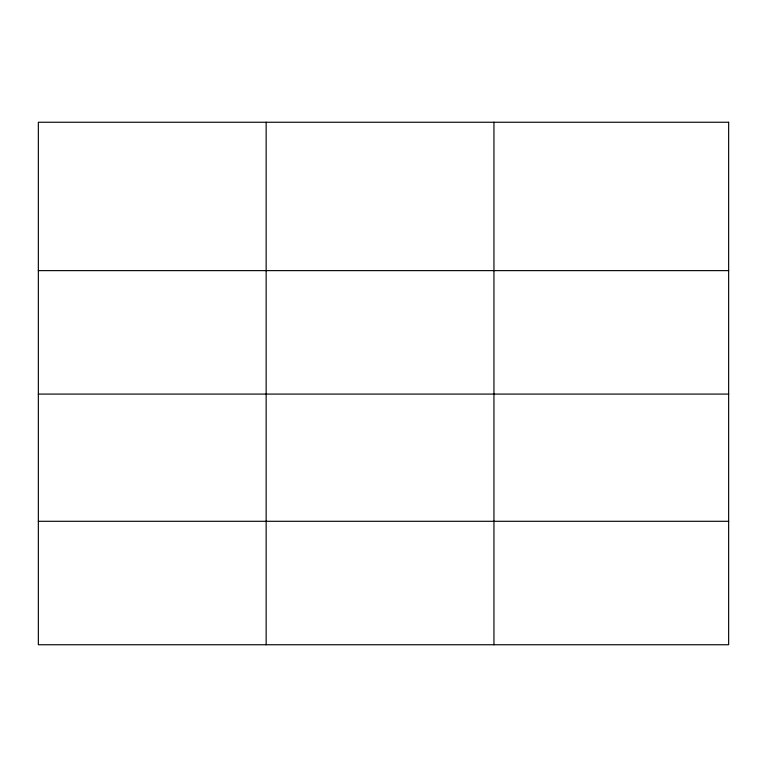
<?xml version="1.0" encoding="UTF-8"?>
<svg xmlns="http://www.w3.org/2000/svg" width="767" height="767" viewBox="0 0 767 767"><rect width="100%" height="100%" fill="white"/><g stroke="black" fill="none" stroke-linecap="round" stroke-linejoin="round"><path stroke-width="1.15" d="M38.35 270.626L728.65 270.626M38.35 394.085L728.65 394.085M38.35 521.292L728.65 521.292M493.948 122.25L493.948 644.75M266.149 122.25L266.149 644.75M728.65 122.25L38.35 122.25L38.35 644.75L728.65 644.75L728.65 122.25"/></g></svg>
